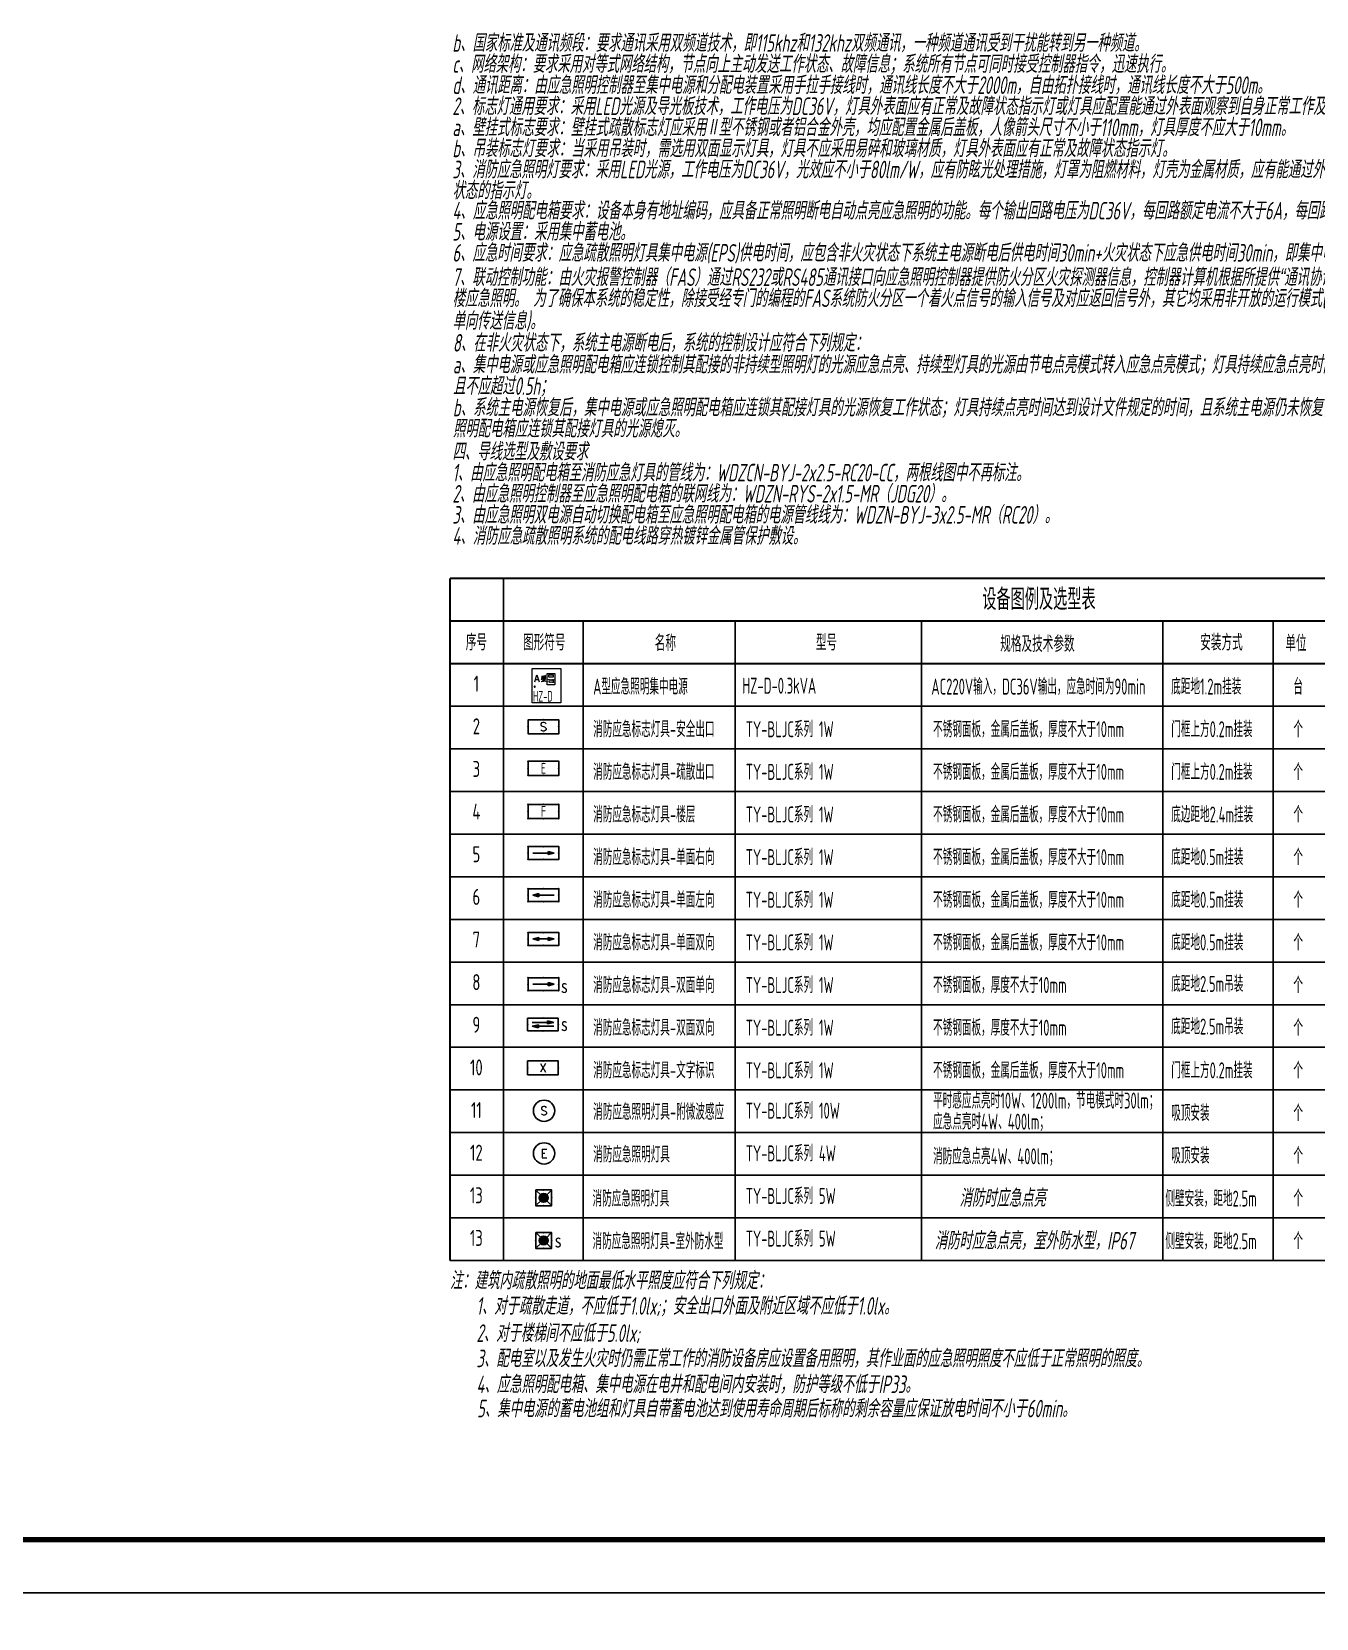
# Model space of a CAD drawing. Extents: x 3774419 to 4775970, y -926964 to 2266.
# Drawn here: x 4654804 to 4678907, y -689729 to -659961 of the extents above; entities that cross this region are included whole.
import ezdxf
from ezdxf.enums import TextEntityAlignment as Align

# ---------------------------------------------------------------- set-up
doc = ezdxf.new("R2010")
doc.units = 0
doc.header["$LTSCALE"] = 1000
doc.header["$MEASUREMENT"] = 0
doc.layers.get('0').update_dxf_attribs({"linetype": 'CONTINUOUS'})
for name, color, linetype in [('DIM-照明', 7, 'CONTINUOUS'), ('EQUIP-照明', 3, 'CONTINUOUS'), ('WIRE-照明', 2, 'CONTINUOUS'), ('电气文字标注', 6, 'CONTINUOUS')]:
    doc.layers.add(name, color=color, linetype=linetype)
doc.layers.add('图框', color=147, linetype='CONTINUOUS', lineweight=20)
doc.styles.add('_TCH_DIM_T3', font='SIMPLEX.shx', dxfattribs={"width": 0.705882, "bigfont": 'GBCBIG.shx'})
doc.styles.add('_TEL_DIM', font='SIMPLEX', dxfattribs={"width": 0.8, "height": 3.5, "bigfont": 'HZTXT'})
doc.styles.add('HZTXT', font='gbeitc.shx', dxfattribs={"width": 0.8, "height": 400, "bigfont": 'hztxt.shx'})
doc.styles.get("Standard").update_dxf_attribs({"font": 'gbenor.shx', "bigfont": 'gbcbig.shx'})
doc.styles.add('TSSD_Dimension', font='Tssdeng.shx', dxfattribs={"width": 0.7, "bigfont": 'tssdchn.shx'})
doc.styles.add('宋体', font='', dxfattribs={"height": 4})
doc.styles.get('宋体').set_extended_font_data('SimSun')

# ---------------------------------------------------------------- blocks, each defined once
blk = doc.blocks.new('$equip$00002534')
for p, q in [((-0.72, 0.66), (-0.72, 0)), ((0.72, 0.66), (-0.72, 0.66)), ((-0.72, 0), (0.72, 0)), ((0.72, 0), (0.72, 0.66))]:
    blk.add_line(p, q)
at = {"const_width": 0.04}
blk.add_lwpolyline([(-0.72, 0.66), (-0.72, 0), (0.72, 0), (0.72, 0.66), (-0.72, 0.66), (-0.72, 0)], dxfattribs=at)
for p in [(-0.72, 0.33), (0, 0.66), (0, 0), (0.72, 0.33)]:
    blk.add_point(p)
at = {"color": 7, "style": '_TEL_DIM'}
blk.add_attdef('$TEXT$', text='', height=0.4, dxfattribs=at).set_placement((0, 0.33), align=Align.MIDDLE_CENTER)
at = {"color": 7, "style": '_TEL_DIM', "flags": 1}
blk.add_attdef('A', text='', height=0.00002, dxfattribs=at).set_placement((0, 0), align=Align.MIDDLE_CENTER)
blk = doc.blocks.new('楼层指示1W')
blk.add_lwpolyline([(-288, 264), (288, 264), (288, 0), (-288, 0)], close=True)
for p in [(-288, 264), (-288, 132), (-288, 0), (0, 264), (0, 0), (288, 264), (288, 132), (288, 0)]:
    blk.add_point(p)
at = {"color": 7, "width": 0.8}
blk.add_attdef('$TEXT$', text='', height=200, dxfattribs=at).set_placement((0, 132), align=Align.MIDDLE_CENTER)
at = {"color": 7, "flags": 1}
for tag in ['REMARK', 'A']:
    blk.add_attdef(tag, text='', height=0.01, dxfattribs=at).set_placement((0, 0), align=Align.MIDDLE_CENTER)
blk = doc.blocks.new('$equip_U$00000093(lemon-PC)')
for p in [(-0.72, 0.66), (-0.72, 0.33), (-0.72, 0), (0, 0.66), (0, 0), (0.72, 0.66), (0.72, 0.33), (0.72, 0)]:
    blk.add_point(p)
at = {"xscale": 0.002499999944120646, "yscale": 0.002499999944120646, "zscale": 0.002499999944120646}
blk.add_blockref('楼层指示1W', (0, 0), dxfattribs=at).add_auto_attribs({'$TEXT$': 'F'})
at = {"color": 7, "style": '_TCH_DIM_T3', "flags": 1}
for tag in ['A', 'REMARK']:
    blk.add_attdef(tag, text='', height=0.000025, dxfattribs=at).set_placement((0, 0), align=Align.MIDDLE_CENTER)
blk = doc.blocks.new('右向疏散')
h = blk.add_hatch(color=256)
h.paths.add_polyline_path([(202, 120), (86, 149), (86, 120)])
h.paths.add_polyline_path([(202, 120), (86, 120), (86, 91)])
at = {"color": 7}
blk.add_line((-202, 120), (202, 120), dxfattribs=at)
for p, q in [((202, 120), (86, 149)), ((86, 149), (86, 91)), ((86, 91), (202, 120))]:
    blk.add_line(p, q)
blk.add_lwpolyline([(-288, 240), (288, 240), (288, 0), (-288, 0)], close=True)
blk = doc.blocks.new('$equip_U$00000098(lemon-PC)')
for p in [(-0.72, 0), (0, 0), (0.72, 0), (-0.72, -0.3), (-0.72, -0.6), (0, -0.6), (0.72, -0.3), (0.72, -0.6)]:
    blk.add_point(p)
at = {"xscale": 0.002499999944120646, "yscale": 0.002499999944120646, "zscale": 0.002499999944120646}
blk.add_blockref('右向疏散', (0, -0.6), dxfattribs=at)
at = {"color": 7, "style": '_TCH_DIM_T3', "flags": 1}
for tag in ['A', 'REMARK']:
    blk.add_attdef(tag, text='', height=0.000025, dxfattribs=at).set_placement((0, 0), align=Align.MIDDLE_CENTER)
at = {"color": 7, "style": '_TCH_DIM_T3'}
blk.add_attdef('$TEXT$', text='', height=0.000025, dxfattribs=at).set_placement((0, -0.6), align=Align.MIDDLE_CENTER)
blk = doc.blocks.new('左向疏散')
h = blk.add_hatch(color=256)
h.paths.add_polyline_path([(-202, 120), (-86, 91), (-86, 120)])
h.paths.add_polyline_path([(-202, 120), (-86, 120), (-86, 149)])
for p, q in [((-86, 149), (-202, 120)), ((-202, 120), (-86, 91)), ((-86, 91), (-86, 149))]:
    blk.add_line(p, q)
at = {"color": 7}
blk.add_line((202, 120), (-202, 120), dxfattribs=at)
blk.add_lwpolyline([(-288, 240), (288, 240), (288, 0), (-288, 0)], close=True)
blk = doc.blocks.new('$equip_U$00000099(lemon-PC)')
for p in [(-0.72, 0), (0, 0), (0.72, 0), (-0.72, -0.3), (-0.72, -0.6), (0, -0.6), (0.72, -0.3), (0.72, -0.6)]:
    blk.add_point(p)
at = {"xscale": 0.002499999944120646, "yscale": 0.002499999944120646, "zscale": 0.002499999944120646}
blk.add_blockref('左向疏散', (0, -0.6), dxfattribs=at)
at = {"color": 7, "style": '_TCH_DIM_T3', "flags": 1}
for tag in ['A', 'REMARK']:
    blk.add_attdef(tag, text='', height=0.000025, dxfattribs=at).set_placement((0, 0), align=Align.MIDDLE_CENTER)
blk = doc.blocks.new('双向疏散')
h = blk.add_hatch(color=256)
h.paths.add_polyline_path([(-202, 120), (-86, 91), (-86, 120)])
h.paths.add_polyline_path([(-202, 120), (-86, 120), (-86, 149)])
h = blk.add_hatch(color=256)
h.paths.add_polyline_path([(202, 120), (86, 91), (86, 120)])
h.paths.add_polyline_path([(202, 120), (86, 120), (86, 149)])
for p, q in [((-86, 149), (-202, 120)), ((-202, 120), (-86, 91)), ((-86, 91), (-86, 149)), ((86, 149), (202, 120)), ((86, 91), (86, 149)), ((202, 120), (86, 91))]:
    blk.add_line(p, q)
at = {"color": 7}
blk.add_line((202, 120), (-202, 120), dxfattribs=at)
blk.add_lwpolyline([(-288, 240), (288, 240), (288, 0), (-288, 0)], close=True)
blk = doc.blocks.new('$equip_U$00000097(lemon-PC)')
for p in [(-0.72, 0.6), (-0.72, 0.3), (0, 0.6), (0.72, 0.6), (0.72, 0.3), (-0.72, 0), (0, 0), (0.72, 0)]:
    blk.add_point(p)
at = {"xscale": 0.002499999944120646, "yscale": 0.002499999944120646, "zscale": 0.002499999944120646}
blk.add_blockref('双向疏散', (0, 0), dxfattribs=at)
at = {"color": 7, "style": '_TCH_DIM_T3', "flags": 1}
for tag in ['A', 'REMARK']:
    blk.add_attdef(tag, text='', height=0.000025, dxfattribs=at).set_placement((0, 0), align=Align.MIDDLE_CENTER)
blk = doc.blocks.new('安全出口1W')
blk.add_lwpolyline([(-288, 264), (288, 264), (288, 0), (-288, 0)], close=True)
for p in [(-288, 264), (-288, 132), (-288, 0), (0, 264), (0, 0), (288, 264), (288, 132), (288, 0)]:
    blk.add_point(p)
at = {"color": 7, "width": 0.8}
blk.add_attdef('$TEXT$', text='', height=200, dxfattribs=at).set_placement((0, 132), align=Align.MIDDLE_CENTER)
at = {"color": 7, "flags": 1}
for tag in ['A', 'REMARK']:
    blk.add_attdef(tag, text='', height=0.01, dxfattribs=at).set_placement((0, 0), align=Align.MIDDLE_CENTER)
blk = doc.blocks.new('$equip_U$00000094(lemon-PC)')
for p in [(-0.72, 0.66), (-0.72, 0.33), (-0.72, 0), (0, 0.66), (0, 0), (0.72, 0.66), (0.72, 0.33), (0.72, 0)]:
    blk.add_point(p)
at = {"xscale": 0.002499999944120646, "yscale": 0.002499999944120646, "zscale": 0.002499999944120646}
blk.add_blockref('安全出口1W', (0, 0), dxfattribs=at).add_auto_attribs({'$TEXT$': 'E'})
at = {"color": 7, "style": '_TCH_DIM_T3', "flags": 1}
for tag in ['A', 'REMARK']:
    blk.add_attdef(tag, text='', height=0.000025, dxfattribs=at).set_placement((0, 0), align=Align.MIDDLE_CENTER)
blk = doc.blocks.new('$equip$00002542')
h = blk.add_hatch(color=256)
h.paths.add_polyline_path([(-0.215, 0.29), (-0.503, 0.218), (-0.215, 0.218)])
h.paths.add_polyline_path([(-0.215, 0.218), (-0.503, 0.218), (-0.215, 0.146)])
h.paths.add_polyline_path([(0.215, 0.472), (0.215, 0.328), (0.503, 0.4)])
for p, q in [((-0.72, 0.6), (-0.72, 0)), ((0.72, 0.6), (-0.72, 0.6)), ((-0.72, 0), (0.72, 0)), ((-0.215, 0.29), (-0.503, 0.218)), ((-0.503, 0.218), (-0.215, 0.146)), ((-0.215, 0.146), (-0.215, 0.29)), ((0.215, 0.472), (0.215, 0.328)), ((0.503, 0.4), (0.215, 0.472)), ((0.215, 0.328), (0.503, 0.4)), ((0.72, 0), (0.72, 0.6))]:
    blk.add_line(p, q)
at = {"color": 7}
for p, q in [((-0.505, 0.4), (0.455, 0.4)), ((-0.503, 0.218), (0.505, 0.218))]:
    blk.add_line(p, q, dxfattribs=at)
at = {"const_width": 0.04}
blk.add_lwpolyline([(-0.72, 0.6), (-0.72, 0), (0.72, 0), (0.72, 0.6), (-0.72, 0.6), (-0.72, 0)], dxfattribs=at)
for p in [(-0.72, 0.3), (0, 0.6), (0, 0), (0.72, 0.3)]:
    blk.add_point(p)
at = {"color": 7, "style": '_TEL_DIM', "flags": 1}
blk.add_attdef('A', text='', height=0.00002, dxfattribs=at).set_placement((0, 0), align=Align.MIDDLE_CENTER)
blk = doc.blocks.new('$equip$00001838')
blk.add_circle((0, 0), 0.5)
at = {"style": '_TEL_DIM'}
blk.add_attdef('$TEXT$', text='', height=0.4, dxfattribs=at).set_placement((0, 0), align=Align.MIDDLE_CENTER)
at = {"style": '_TEL_DIM', "flags": 1}
blk.add_attdef('A', text='', height=0.00002, dxfattribs=at).set_placement((0, 0), align=Align.MIDDLE_CENTER)
blk = doc.blocks.new('$equip$00002604')
blk.add_hatch(color=256).paths.add_polyline_path([(0.27, 0.5, 1), (-0.27, 0.5, 1)])
for p, q in [((-0.43, 0.93), (-0.19, 0.69)), ((-0.43, 0.07), (-0.19, 0.31)), ((0.19, 0.69), (0.43, 0.93)), ((0.19, 0.31), (0.43, 0.07))]:
    blk.add_line(p, q)
at = {"const_width": 0.04}
blk.add_lwpolyline([(-0.5, 1), (-0.5, 0), (0.5, 0), (0.5, 1), (-0.5, 1), (-0.5, 0)], dxfattribs=at)
blk.add_lwpolyline([(-0.5, 1), (-0.5, 0), (0.5, 0), (0.5, 1)], close=True)
blk.add_circle((0, 0.5), 0.275)
for p in [(-0.5, 0.5), (0, 1), (0, 0), (0.5, 0.5)]:
    blk.add_point(p)
at = {"color": 7, "style": '_TEL_DIM', "flags": 1}
blk.add_attdef('A', text='', height=0.000025, dxfattribs=at).set_placement((0, 0), align=Align.MIDDLE_CENTER)

msp = doc.modelspace()

# ---------------------------------------------------------------- linework, layer by layer
at = {"color": 0, "lineweight": 0}
for p, q in [((4664244.1, -672160), (4664284.1, -672028.9)), ((4664259.1, -672116.3), (4664309.1, -672116.3)), ((4664284.1, -672028.9), (4664324, -672160)), ((4664366.5, -672116.6), (4664361.4, -672120.8)), ((4664363.1, -672081.5), (4664416.8, -672072.2)), ((4664448.2, -672147.6), (4664364, -672155.9)), ((4664370.5, -672113.6), (4664366.5, -672116.6)), ((4664368.9, -672051.6), (4664414.4, -672045.3)), ((4664374.6, -672108.4), (4664370.5, -672113.6)), ((4664377.2, -672103.2), (4664374.6, -672108.4)), ((4664380.4, -672098.1), (4664377.2, -672103.2)), ((4664382.1, -672090.9), (4664380.4, -672098.1)), ((4664383.8, -672084.6), (4664382.1, -672090.9)), ((4664382.1, -672130.1), (4664435.9, -672122.8)), ((4664383.8, -672051.6), (4664383.8, -672077.4)), ((4664383.8, -672077.4), (4664383.8, -672084.6)), ((4664400.3, -672046.4), (4664400.3, -672108.4)), ((4664406.1, -672100.1), (4664408.6, -672104.3)), ((4664408.6, -672104.3), (4664408.6, -672150.8)), ((4664437.5, -672116.6), (4664420.9, -672098.1)), ((4664420.9, -672098.1), (4664437.5, -672113.6)), ((4664421.8, -672047.4), (4664421.8, -672090.9)), ((4664433.4, -672030.8), (4664439.9, -672038.1)), ((4664439.9, -672038.1), (4664436.6, -672037)), ((4664436.6, -672037), (4664437.5, -672116.6)), ((4664446.6, -672144.5), (4664451.5, -672149.7)), ((4664451.5, -672149.7), (4664448.2, -672147.6))]:
    msp.add_line(p, q, dxfattribs=at)
at = {"color": 5, "lineweight": 0}
for p, q in [((4664477.2, -672214.6), (4664477.2, -672002)), ((4664477.2, -672002), (4664618.9, -672002)), ((4664505.8, -672072.8), (4664505.8, -672025)), ((4664505.8, -672025), (4664589.7, -672025)), ((4664589.7, -672072.8), (4664505.8, -672072.8)), ((4664589.7, -672025), (4664589.7, -672072.8)), ((4664618.9, -672002), (4664618.9, -672214.6)), ((4664618.9, -672214.6), (4664477.2, -672214.6))]:
    msp.add_line(p, q, dxfattribs=at)
at = {"color": 254, "lineweight": 0}
for p, q in [((4664247.9, -672238.8), (4664237, -672238.8)), ((4664237, -672258.4), (4664247.9, -672258.4))]:
    msp.add_line(p, q, dxfattribs=at)
at = {"lineweight": 0}
msp.add_lwpolyline([(4664195.2, -671905.3), (4664733.7, -671905.3), (4664733.7, -672555), (4664195.2, -672555)], close=True, dxfattribs=at)
at = {"color": 5, "lineweight": 0}
for centre, radius in [((4664500.5, -672118), 3.25), ((4664499.9, -672139.9), 1.3), ((4664499.9, -672155.2), 1.3), ((4664500.5, -672118), 0.295), ((4664524.1, -672139.9), 4.13), ((4664524.1, -672118), 3.25), ((4664524.1, -672118), 0.295), ((4664547.8, -672139.9), 4.13), ((4664547.8, -672118), 3.25), ((4664547.8, -672118), 0.295), ((4664571.4, -672139.9), 4.13), ((4664571.4, -672118), 3.25), ((4664571.4, -672118), 0.295), ((4664595, -672139.9), 4.13), ((4664595, -672118), 3.25), ((4664595, -672118), 0.295), ((4664524.1, -672168.8), 4.13), ((4664547.8, -672168.8), 4.13), ((4664571.4, -672168.8), 4.13), ((4664595, -672168.8), 4.13)]:
    msp.add_circle(centre, radius, dxfattribs=at)
at = {"color": 254, "lineweight": 0}
for start, end in [(119.1103, 240.8897), (299.11037, 60.88963)]:
    msp.add_arc((4664242.4, -672248.6), 11.2, start, end, dxfattribs=at)
at = {"layer": 'WIRE-照明', "color": 7}
for p, q in [((4663654.2, -670216), (4663654.2, -683016)), ((4665154.2, -671016), (4665154.2, -683016)), ((4668005.2, -671016), (4668005.2, -683016)), ((4671500.6, -671016), (4671500.6, -683016)), ((4676030.9, -671016), (4676030.9, -683016)), ((4678098.2, -683016), (4678098.2, -671016)), ((4662654.2, -672616), (4681065.4, -672616)), ((4662654.2, -673416), (4681065.4, -673416)), ((4662654.2, -674216), (4681065.4, -674216)), ((4662654.2, -675016), (4681065.4, -675016)), ((4662654.2, -675816), (4681065.4, -675816)), ((4662654.2, -676616), (4681065.4, -676616)), ((4662654.2, -677416), (4681065.4, -677416)), ((4662654.2, -678216), (4681065.4, -678216)), ((4662654.2, -679016), (4681065.4, -679016)), ((4662654.2, -679816), (4681065.4, -679816)), ((4662654.2, -680616), (4681065.4, -680616)), ((4662654.2, -681416), (4681065.4, -681416)), ((4662654.2, -682216), (4681065.4, -682216)), ((4662654.2, -683016), (4681065.4, -683016))]:
    msp.add_line(p, q, dxfattribs=at)
at = {"layer": 'WIRE-照明', "color": 7, "const_width": 35}
for points in [[(4662654.2, -670216), (4662654.2, -683016)], [(4662654.2, -670216), (4681065.4, -670216)], [(4662654.2, -671016), (4681065.4, -671016)], [(4662654.2, -671816), (4681065.4, -671816)], [(4662654.2, -683016), (4681065.4, -683016)]]:
    msp.add_lwpolyline(points, dxfattribs=at)
at = {"layer": '图框'}
for points in [[(4607769.6, -629853.6), (4691869.6, -629853.6), (4691869.6, -689253.6), (4607769.6, -689253.6)], [(4607769.6, -689253.6), (4691869.6, -689253.6), (4691869.6, -748653.6), (4607769.6, -748653.6)]]:
    msp.add_lwpolyline(points, close=True, dxfattribs=at)
at = {"layer": '图框', "const_width": 100}
msp.add_lwpolyline([(4690869.6, -688253.6), (4690869.6, -630853.6), (4610269.6, -630853.6), (4610269.6, -688253.6)], close=True, dxfattribs=at)

# ---------------------------------------------------------------- block references
at = {"layer": 'EQUIP-照明', "xscale": 400, "yscale": 400, "zscale": 400}
for name, p, values in [('$equip$00002534', (4664406.2, -673133.4), {'$TEXT$': 'S'}), ('$equip_U$00000098(lemon-PC)', (4664406.2, -675250.3), {'$TEXT$': 'REMARK'}), ('$equip_U$00000098(lemon-PC)', (4664406.2, -677711.8, 0), {'$TEXT$': 'REMARK'}), ('$equip$00002534', (4664397.4, -679533.8), {'$TEXT$': 'X'})]:
    msp.add_blockref(name, p, dxfattribs=at).add_auto_attribs(values)
at = {"layer": 'EQUIP-照明'}
for name, p, xscale, yscale, zscale in [('$equip_U$00000094(lemon-PC)', (4664406.2, -673913.9), 400, 400, 400), ('$equip_U$00000093(lemon-PC)', (4664406.2, -674723.2), 400, 400, 400), ('$equip_U$00000099(lemon-PC)', (4664406.2, -676040.4), 400, 400, 400), ('$equip_U$00000097(lemon-PC)', (4664406.2, -677103.3), 400, 400, 400), ('$equip$00002604', (4664410.4, -681988.3, -7726.4), 297.1462489922997, 297.1462489922997, 297.1462489922997), ('$equip$00002604', (4664410.4, -682788.3, -7726.4), 297.1462489922997, 297.1462489922997, 297.1462489922997)]:
    msp.add_blockref(name, p, dxfattribs=dict(at, xscale=xscale, yscale=yscale, zscale=zscale))
at = {"layer": 'EQUIP-照明', "ltscale": 0.8, "xscale": 400, "yscale": 400, "zscale": 400}
msp.add_blockref('$equip$00002542', (4664397.4, -678707.2), dxfattribs=at)
at = {"layer": 'EQUIP-照明', "color": 6}
ref = msp.add_blockref('$equip$00001838', (4664417.9, -680207.2), dxfattribs=dict(at, xscale=400, yscale=400, zscale=400))
ref.add_attrib('$TEXT$', 'S', dxfattribs={"layer": '0', "color": 7, "height": 160, "style": '_TEL_DIM'}).set_placement((4664417.9, -680207.2), align=Align.MIDDLE_CENTER)
ref = msp.add_blockref('$equip$00001838', (4664417.9, -681007.2), dxfattribs=dict(at, xscale=400, yscale=400, zscale=400))
ref.add_attrib('$TEXT$', 'E', dxfattribs={"layer": '0', "color": 7, "height": 160, "style": '_TEL_DIM'}).set_placement((4664417.9, -681007.2), align=Align.MIDDLE_CENTER)

# ---------------------------------------------------------------- texts
at = {"color": 0, "lineweight": 0, "style": 'TSSD_Dimension', "width": 0.6}
msp.add_text('HZ-D', height=200, dxfattribs=at).set_placement((4664211.2, -672529.2))
at = {"color": 7, "lineweight": 0, "style": '_TEL_DIM', "flags": 1}
for tag, text in [('A', 'A型'), ('REMARK', '')]:
    msp.add_attdef(tag, text=text, height=0.0131, dxfattribs=at).set_placement((4664431.4, -672555), align=Align.MIDDLE_CENTER)
at = {"layer": 'DIM-照明', "style": 'HZTXT', "width": 0.7}
for s, height, p in [('b、国家标准及通讯频段：要求通讯采用双频道技术，即115khz和132khz双频通讯，一种频道通讯受到干扰能转到另一种频道。', 330.162, (4662697.5, -660336.9, 7726.4)), ('c、网络架构：要求采用对等式网络结构，节点向上主动发送工作状态、故障信息；系统所有节点可同时接受控制器指令，迅速执行。', 330.162, (4662697.5, -660732.6, 7726.4)), ('d、通讯距离：由应急照明控制器至集中电源和分配电装置采用手拉手接线时，通讯线长度不大于2000m，自由拓扑接线时，通讯线长度不大于500m。', 330.162, (4662697.5, -661128.2, 7726.4)), ('2、标志灯通用要求：采用LED光源及导光板技术，工作电压为DC36V，灯具外表面应有正常及故障状态指示灯或灯具应配置能通过外表面观察到自身正常工作及故障状态的指示灯。', 330.162, (4662697.5, -661523.9, 7726.4)), ('a、壁挂式标志要求：壁挂式疏散标志灯应采用Ⅱ型不锈钢或者铝合金外壳，均应配置金属后盖板，人像箭头尺寸不小于110mm，灯具厚度不应大于10mm。', 330.162, (4662697.5, -661919.6, 7726.4)), ('b、吊装标志灯要求：当采用吊装时，需选用双面显示灯具，灯具不应采用易碎和玻璃材质，灯具外表面应有正常及故障状态指示灯。', 330.162, (4662697.5, -662315.2, 7726.4)), ('3、消防应急照明灯要求：采用LED光源，工作电压为DC36V，光效应不小于80lm/W，应有防眩光处理措施，灯罩为阻燃材料，灯壳为金属材质，应有能通过外表面观察到自身正常及故障', 330.162, (4662697.5, -662710.9, 7726.4)), ('状态的指示灯。', 330.16, (4662697.5, -663105, 7726.4)), ('4、应急照明配电箱要求：设备本身有地址编码，应具备正常照明断电自动点亮应急照明的功能。每个输出回路电压为DC36V，每回路额定电流不大于6A，每回路安装功率小于180W。', 330.162, (4662697.5, -663483.8, 7726.4)), ('5、电源设置：采用集中蓄电池。', 330.162, (4662697.5, -663879.4, 7726.4)), ('6、应急时间要求：应急疏散照明灯具集中电源(EPS)供电时间，应包含非火灾状态下系统主电源断电后供电时间30min+火灾状态下应急供电时间30min，即集中电源(EPS)供电时间为60min。', 330.162, (4662697.5, -664275.1, 7726.4)), ('7、联动控制功能：由火灾报警控制器（FAS）通过RS232或RS485通讯接口向应急照明控制器提供防火分区火灾探测器信息，控制器计算机根据所提供“通讯协议”进行分析，自动点亮全', 330.162, (4662697.5, -664731.9, 7726.4)), ('楼应急照明。 为了确保本系统的稳定性，除接受经专门的编程的FAS系统防火分区一个着火点信号的输入信号及对应返回信号外，其它均采用非开放的运行模式(内系统自行管理，对外只是', 330.162, (4662697.5, -665127.6, 7726.4)), ('单向传送信息)。', 330.16, (4662697.5, -665550.2, 7726.4)), ('8、在非火灾状态下，系统主电源断电后，系统的控制设计应符合下列规定：', 330.162, (4662706.2, -665963.1, 7726.4)), ('a、集中电源或应急照明配电箱应连锁控制其配接的非持续型照明灯的光源应急点亮、持续型灯具的光源由节电点亮模式转入应急点亮模式；灯具持续应急点亮时间应符合设计文件的规定，', 330.162, (4662706.2, -666371.4, 7726.4)), ('且不应超过0.5h；', 330.16, (4662706.2, -666774.1, 7726.4)), ('b、系统主电源恢复后，集中电源或应急照明配电箱应连锁其配接灯具的光源恢复工作状态；灯具持续点亮时间达到设计文件规定的时间，且系统主电源仍未恢复供电时， 集中电源或应急', 330.162, (4662706.2, -667176.4, 7726.4)), ('照明配电箱应连锁其配接灯具的光源熄灭。', 330.162, (4662706.2, -667572.3, 7726.4)), ('四、导线选型及敷设要求', 330.162, (4662697.5, -668003, 7726.4)), ('1、由应急照明配电箱至消防应急灯具的管线为：WDZCN-BYJ-2x2.5-RC20-CC，两根线图中不再标注。', 330.162, (4662697.5, -668398.7, 7726.4)), ('2、由应急照明控制器至应急照明配电箱的联网线为：WDZN-RYS-2x1.5-MR（JDG20）。', 330.162, (4662697.5, -668794.4, 7726.4)), ('3、由应急照明双电源自动切换配电箱至应急照明配电箱的电源管线线为：WDZN-BYJ-3x2.5-MR（RC20）。', 330.162, (4662697.5, -669190, 7726.4)), ('4、消防应急疏散照明系统的配电线路穿热镀锌金属管保护敷设。', 330.162, (4662697.5, -669585.7, 7726.4)), ('消防时应急点亮', 330.16, (4672210.9, -682008.9, 0)), ('消防时应急点亮，室外防水型，IP67', 330.162, (4671746.1, -682808.9, 0)), ('注：建筑内疏散照明的地面最低水平照度应符合下列规定：', 330.162, (4662651, -683556.6)), ('1、对于疏散走道，不应低于1.0lx;；安全出口外面及附近区域不应低于1.0lx。', 330.162, (4663149.6, -684033.3)), ('2、对于楼梯间不应低于5.0lx;', 330.162, (4663149.6, -684543.2)), ('3、配电室以及发生火灾时仍需正常工作的消防设备房应设置备用照明，其作业面的应急照明照度不应低于正常照明的照度。', 330.162, (4663149.6, -685018.3)), ('4、应急照明配电箱、集中电源在电井和配电间内安装时，防护等级不低于IP33。', 330.162, (4663149.6, -685504.1)), ('5、集中电源的蓄电池组和灯具自带蓄电池达到使用寿命周期后标称的剩余容量应保证放电时间不小于60min。', 330.162, (4663160.5, -685959.1, 3863.2))]:
    msp.add_text(s, height=height, dxfattribs=at).set_placement(p)
at = {"layer": '电气文字标注', "style": 'TSSD_Dimension', "width": 0.7}
for s, height, p in [('设备图例及选型表', 400, (4672639.6, -670809.4)), ('序号', 300, (4662949.4, -671566.6)), ('图形符号', 300, (4664021.5, -671570.2)), ('名称', 300, (4666494.8, -671581.2)), ('型号', 300, (4669517.5, -671570.2)), ('安装方式', 300, (4676729.5, -671570.2)), ('单位', 300, (4678326.7, -671586.2)), ('规格及技术参数', 300, (4672976.4, -671597.7))]:
    msp.add_text(s, height=height, dxfattribs=at).set_placement(p)
at = {"layer": '电气文字标注', "color": 0, "style": 'TSSD_Dimension', "width": 0.7}
for s, p in [('1', (4663147.5, -672343.1)), ('2', (4663147.5, -673143.1)), ('3', (4663147.5, -673943.1)), ('4', (4663147.5, -674743.1)), ('5', (4663147.5, -675543.1)), ('6', (4663147.5, -676343.1)), ('7', (4663147.5, -677143.1)), ('8', (4663147.5, -677943.1)), ('9', (4663147.5, -678743.1)), ('10', (4663147.5, -679543.1)), ('11', (4663147.5, -680343.1)), ('12', (4663147.5, -681143.1)), ('13', (4663147.5, -681943.1)), ('13', (4663147.5, -682743.1))]:
    msp.add_text(s, height=300, dxfattribs=at).set_placement(p, align=Align.CENTER)
at = {"layer": '电气文字标注', "color": 0}
for s, height, style, width, p in [('A型应急照明集中电源', 300, 'TSSD_Dimension', 0.6, (4665339.3, -672397.7)), ('HZ-D-0.3kVA', 300, 'TSSD_Dimension', 0.6, (4668136.4, -672381)), ('AC220V输入，DC36V输出，应急时间为90min', 300, 'TSSD_Dimension', 0.6, (4671685.2, -672397.7)), ('底距地1.2m挂装', 300, 'TSSD_Dimension', 0.6, (4676186.1, -672397.7)), ('台', 300, 'TSSD_Dimension', 0.6, (4678477.7, -672397.7)), ('消防应急标志灯具-安全出口', 300, 'TSSD_Dimension', 0.6, (4665339.3, -673197.7)), ('TY-BLJC系列 1W', 300, 'TSSD_Dimension', 0.6, (4668202.2, -673197.7)), ('不锈钢面板，金属后盖板，厚度不大于10mm', 300, 'TSSD_Dimension', 0.6, (4671717.8, -673197.7)), ('门框上方0.2m挂装', 300, 'TSSD_Dimension', 0.6, (4676186.1, -673197.7)), ('个', 300, 'TSSD_Dimension', 0.6, (4678477.7, -673197.7)), ('消防应急标志灯具-疏散出口', 300, 'TSSD_Dimension', 0.6, (4665339.3, -673997.7)), ('TY-BLJC系列 1W', 300, 'TSSD_Dimension', 0.6, (4668202.2, -673997.7)), ('不锈钢面板，金属后盖板，厚度不大于10mm', 300, 'TSSD_Dimension', 0.6, (4671717.8, -673997.7)), ('门框上方0.2m挂装', 300, 'TSSD_Dimension', 0.6, (4676186.1, -673997.7)), ('个', 300, 'TSSD_Dimension', 0.6, (4678477.7, -673997.7)), ('消防应急标志灯具-楼层', 300, 'TSSD_Dimension', 0.6, (4665339.3, -674797.7)), ('TY-BLJC系列 1W', 300, 'TSSD_Dimension', 0.6, (4668202.2, -674797.7)), ('不锈钢面板，金属后盖板，厚度不大于10mm', 300, 'TSSD_Dimension', 0.6, (4671717.8, -674797.7)), ('底边距地2.4m挂装', 300, 'TSSD_Dimension', 0.6, (4676186.1, -674797.7)), ('个', 300, 'TSSD_Dimension', 0.6, (4678477.7, -674797.7)), ('消防应急标志灯具-单面右向', 300, 'TSSD_Dimension', 0.6, (4665339.3, -675597.7)), ('TY-BLJC系列 1W', 300, 'TSSD_Dimension', 0.6, (4668202.2, -675597.7)), ('不锈钢面板，金属后盖板，厚度不大于10mm', 300, 'TSSD_Dimension', 0.6, (4671717.8, -675597.7)), ('底距地0.5m挂装', 300, 'TSSD_Dimension', 0.6, (4676186.1, -675597.7)), ('个', 300, 'TSSD_Dimension', 0.6, (4678477.7, -675597.7)), ('消防应急标志灯具-单面左向', 300, 'TSSD_Dimension', 0.6, (4665339.3, -676397.7)), ('TY-BLJC系列 1W', 300, 'TSSD_Dimension', 0.6, (4668202.2, -676397.7)), ('不锈钢面板，金属后盖板，厚度不大于10mm', 300, 'TSSD_Dimension', 0.6, (4671717.8, -676397.7)), ('底距地0.5m挂装', 300, 'TSSD_Dimension', 0.6, (4676186.1, -676397.7)), ('个', 300, 'TSSD_Dimension', 0.6, (4678477.7, -676397.7)), ('消防应急标志灯具-单面双向', 300, 'TSSD_Dimension', 0.6, (4665339.3, -677197.7)), ('TY-BLJC系列 1W', 300, 'TSSD_Dimension', 0.6, (4668202.2, -677197.7)), ('不锈钢面板，金属后盖板，厚度不大于10mm', 300, 'TSSD_Dimension', 0.6, (4671717.8, -677197.7)), ('底距地0.5m挂装', 300, 'TSSD_Dimension', 0.6, (4676186.1, -677197.7)), ('个', 300, 'TSSD_Dimension', 0.6, (4678477.7, -677197.7)), ('s', 247.6, '宋体', 0.8, (4664730.3, -677995.8)), ('消防应急标志灯具-双面单向', 300, 'TSSD_Dimension', 0.6, (4665339.3, -677997.7)), ('TY-BLJC系列 1W', 300, 'TSSD_Dimension', 0.6, (4668202.2, -677997.7)), ('不锈钢面板，厚度不大于10mm', 300, 'TSSD_Dimension', 0.6, (4671717.8, -677997.7)), ('底距地2.5m吊装', 300, 'TSSD_Dimension', 0.6, (4676186.1, -677975.9)), ('个', 300, 'TSSD_Dimension', 0.6, (4678477.7, -677997.7)), ('s', 247.6, '宋体', 0.8, (4664730.3, -678709.4, 0)), ('消防应急标志灯具-双面双向', 300, 'TSSD_Dimension', 0.6, (4665339.3, -678797.7)), ('TY-BLJC系列 1W', 300, 'TSSD_Dimension', 0.6, (4668202.2, -678797.7)), ('不锈钢面板，厚度不大于10mm', 300, 'TSSD_Dimension', 0.6, (4671717.8, -678797.7)), ('底距地2.5m吊装', 300, 'TSSD_Dimension', 0.6, (4676186.1, -678775.9)), ('个', 300, 'TSSD_Dimension', 0.6, (4678477.7, -678797.7)), ('消防应急标志灯具-文字标识', 300, 'TSSD_Dimension', 0.6, (4665339.3, -679597.7)), ('TY-BLJC系列 1W', 300, 'TSSD_Dimension', 0.6, (4668202.2, -679597.7)), ('不锈钢面板，金属后盖板，厚度不大于10mm', 300, 'TSSD_Dimension', 0.6, (4671717.8, -679597.7)), ('门框上方0.2m挂装', 300, 'TSSD_Dimension', 0.6, (4676186.1, -679597.7)), ('个', 300, 'TSSD_Dimension', 0.6, (4678477.7, -679597.7)), ('平时感应点亮时10W、1200lm，节电模式时30lm；', 300, 'TSSD_Dimension', 0.6, (4671717.8, -680165.6)), ('消防应急照明灯具-附微波感应', 300, 'TSSD_Dimension', 0.6, (4665339.3, -680376.6)), ('TY-BLJC系列 10W', 300, 'TSSD_Dimension', 0.6, (4668202.2, -680355)), ('吸顶安装', 300, 'TSSD_Dimension', 0.6, (4676186.1, -680397.7)), ('个', 300, 'TSSD_Dimension', 0.6, (4678477.7, -680397.7)), ('应急点亮时4W、400lm；', 300, 'TSSD_Dimension', 0.6, (4671717.8, -680560.2)), ('消防应急照明灯具', 300, 'TSSD_Dimension', 0.6, (4665339.3, -681176.6)), ('TY-BLJC系列 4W', 300, 'TSSD_Dimension', 0.6, (4668202.2, -681155)), ('消防应急点亮4W、400lm；', 300, 'TSSD_Dimension', 0.6, (4671717.8, -681211.6)), ('吸顶安装', 300, 'TSSD_Dimension', 0.6, (4676186.1, -681197.7)), ('个', 300, 'TSSD_Dimension', 0.6, (4678477.7, -681197.7)), ('消防应急照明灯具', 300, 'TSSD_Dimension', 0.6, (4665327.5, -682004.3)), ('TY-BLJC系列 5W', 300, 'TSSD_Dimension', 0.6, (4668202.2, -681955)), ('侧壁安装，距地2.5m', 300, 'TSSD_Dimension', 0.6, (4676076.9, -682003.8)), ('个', 300, 'TSSD_Dimension', 0.6, (4678477.7, -681997.7)), ('消防应急照明灯具-室外防水型', 300, 'TSSD_Dimension', 0.6, (4665327.5, -682804.3)), ('TY-BLJC系列 5W', 300, 'TSSD_Dimension', 0.6, (4668202.2, -682755)), ('侧壁安装，距地2.5m', 300, 'TSSD_Dimension', 0.6, (4676076.9, -682803.8)), ('个', 300, 'TSSD_Dimension', 0.6, (4678477.7, -682797.7)), ('s', 247.6, '宋体', 0.8, (4664614.5, -682770.9, 0))]:
    msp.add_text(s, height=height, dxfattribs=dict(at, style=style, width=width)).set_placement(p)

doc.saveas('drawing.dxf')
